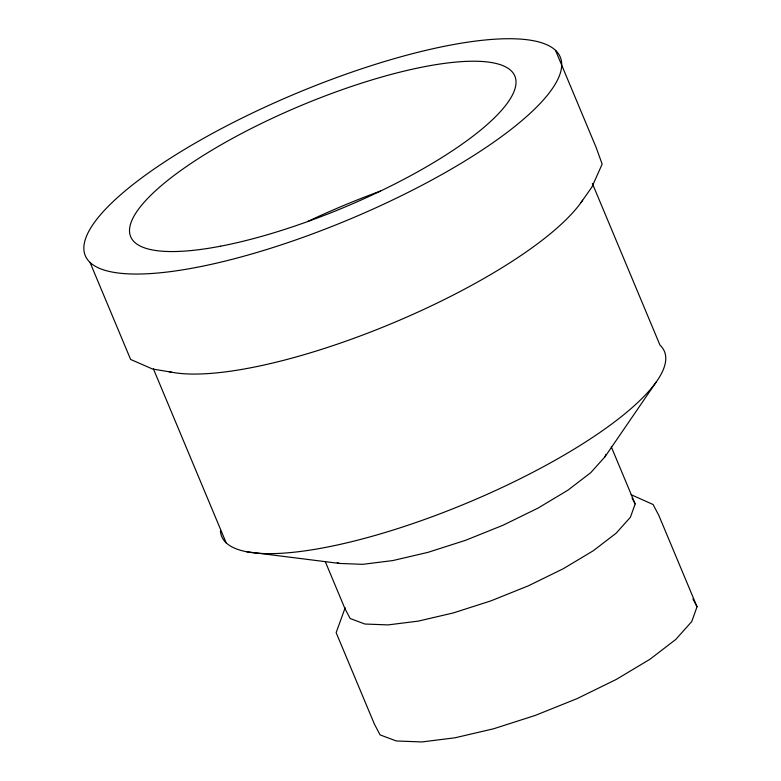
<?xml version="1.0" encoding="UTF-8"?>
<svg xmlns="http://www.w3.org/2000/svg" width="781" height="781" viewBox="0 0 781 781"><rect width="100%" height="100%" fill="white"/><g stroke="black" fill="none" stroke-linecap="round" stroke-linejoin="round"><path stroke-width="1.17" d="M246.562 551.737L339.491 563.443L362.706 564.331L392.872 560.553L427.939 552.362L465.515 540.315L503.042 525.232L537.953 508.138L567.875 490.204L590.768 472.651L605.08 456.67L605.871 454.454M611.23 446.722L635.158 503.93L630.423 517.247L616.111 533.228L593.218 550.781L563.296 568.714L528.376 585.809L490.858 600.892L453.283 612.939L418.216 621.129L388.04 624.907L364.825 624.019L350.142 618.513L345.007 608.77L325.296 561.656M631.116 494.685L653.082 504.516L658.783 515.314L697.033 606.749L691.741 621.598L675.702 639.512L649.948 659.262L616.277 679.431L577.139 698.595L535.307 715.406L493.67 728.761L455.001 737.791L421.808 741.95L396.279 740.964L380.083 734.892L374.392 724.094L336.142 632.659L345.173 607.755M605.08 456.67L656.138 382.114M581.015 202.543L591.949 187.01L602.151 164.108L596.079 147.316L555.506 50.326M171.449 372.166L152.51 369.003L130.612 359.436L90.04 262.445M337.226 562.593L339.491 563.443M692.884 598.9L697.033 606.749M632.073 498.093L635.158 503.93M592.379 183.506L659.984 345.124A239.913 63.71 -22.7 0 1 470.933 501.373A239.913 63.71 -22.7 0 1 220.437 531.021M153.398 368.857L226.158 542.824M582.626 200.209A239.913 63.71 -22.7 0 1 389.446 324.466A239.913 63.71 -22.7 0 1 168.667 371.571M307.773 221.433A239.913 63.71 -22.7 0 1 380.406 191.091M220.632 246.181A208.195 55.285 -22.7 0 0 515.909 84.192A208.195 55.285 -22.7 0 0 231.772 138.793A208.195 55.285 -22.7 0 0 220.632 246.181M196.48 267.405A257.418 68.357 -22.7 0 0 561.578 67.117A257.418 68.357 -22.7 0 0 210.255 134.635A257.418 68.357 -22.7 0 0 196.48 267.405"/></g></svg>
